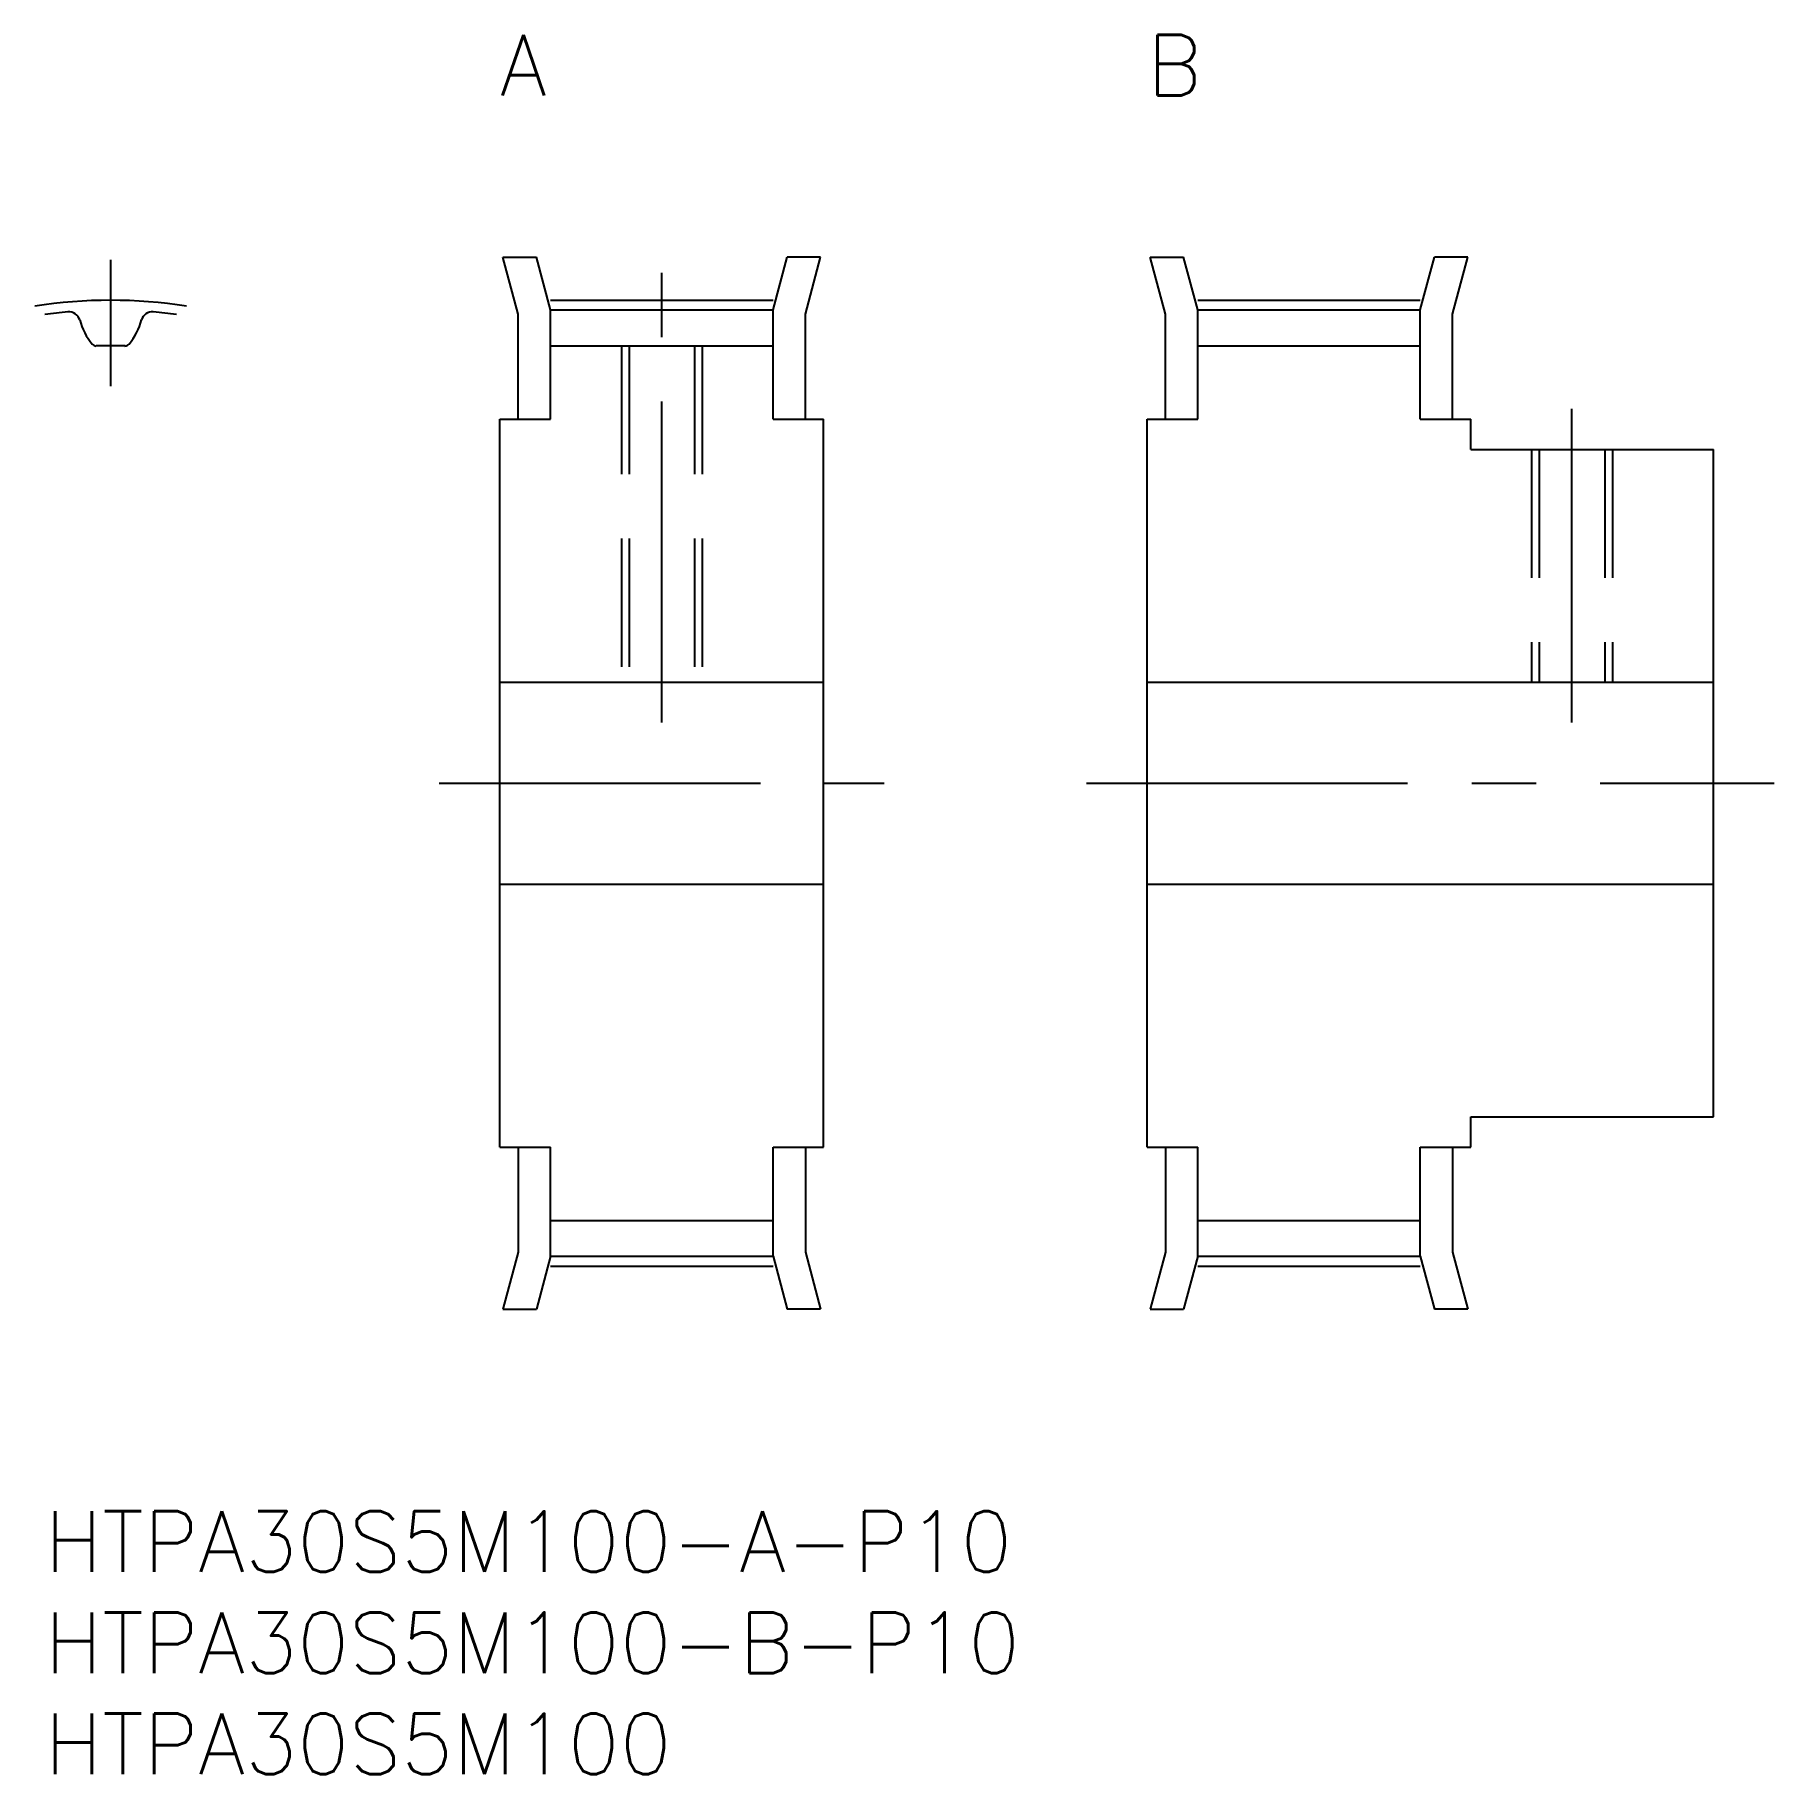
# Model space of a CAD drawing. Extents: x -0.5 to 85.5, y -13 to 73.
import ezdxf

# ---------------------------------------------------------------- set-up
doc = ezdxf.new("R2010")
doc.units = 0
doc.header["$LTSCALE"] = 0.5
doc.linetypes.add('CENTER', pattern=[50.8, 31.75, -6.35, 6.35, -6.35])
doc.linetypes.add('DASHED', pattern=[19.05, 12.7, -6.35])
for name, color, linetype in [('MSM_CENTER', 1, 'CENTER'), ('MSM_CONTINUOUS', 7, 'CONTINUOUS'), ('MSM_DASHED', 4, 'DASHED'), ('MSM_PART_NUMBER', 7, 'CONTINUOUS')]:
    doc.layers.add(name, color=color, linetype=linetype)
doc.styles.get("Standard").update_dxf_attribs({"font": 'txt.shx', "height": 3, "bigfont": 'bigfont.shx'})

# ---------------------------------------------------------------- blocks, each defined once
blk = doc.blocks.new('*U4')
at = {"layer": 'MSM_PART_NUMBER'}
blk.add_text('HTPA30S5M100-A-P10', height=3, dxfattribs=at).set_placement((0, -3))
blk = doc.blocks.new('*U5')
at = {"layer": 'MSM_PART_NUMBER'}
blk.add_text('HTPA30S5M100-B-P10', height=3, dxfattribs=at).set_placement((0, -8))
blk = doc.blocks.new('*U6')
at = {"layer": 'MSM_PART_NUMBER'}
blk.add_text('HTPA30S5M100', height=3, dxfattribs=at).set_placement((0, -13))
blk = doc.blocks.new('*U7')
at = {"layer": 'MSM_PART_NUMBER'}
blk.add_text('A', height=3, dxfattribs=at).set_placement((22.5, 70))
blk = doc.blocks.new('*U8')
at = {"layer": 'MSM_PART_NUMBER'}
blk.add_text('B', height=3, dxfattribs=at).set_placement((54.5, 70))

msp = doc.modelspace()

# ---------------------------------------------------------------- linework, layer by layer
at = {"layer": 'MSM_CENTER'}
for p, q in [((3.25, 61.875), (3.25, 55.625)), ((30.5, 39), (30.5, 61.875)), ((25, 59.875), (36, 59.875)), ((57, 59.875), (68, 59.875)), ((75.5, 39), (75.5, 54.5)), ((19.5, 36), (41.5, 36)), ((51.5, 36), (85.5, 36)), ((25, 12.125), (36, 12.125)), ((57, 12.125), (68, 12.125))]:
    msp.add_line(p, q, dxfattribs=at)
msp.add_arc((3.25, 36), 23.875, 80.96324, 99.03676, dxfattribs=at)
at = {"layer": 'MSM_CONTINUOUS'}
for p, q in [((22.646, 62), (24.302, 62)), ((23.4, 59.184), (22.646, 62)), ((25, 59.395), (24.302, 62)), ((36, 59.395), (36.698, 62)), ((38.354, 62), (36.698, 62)), ((37.6, 59.184), (38.354, 62)), ((55.4, 59.184), (54.646, 62)), ((54.646, 62), (56.302, 62)), ((57, 59.395), (56.302, 62)), ((68, 59.395), (68.698, 62)), ((70.354, 62), (68.698, 62)), ((69.6, 59.184), (70.354, 62)), ((25, 54), (25, 59.395)), ((25, 59.395), (36, 59.395)), ((36, 54), (36, 59.395)), ((57, 54), (57, 59.395)), ((57, 59.395), (68, 59.395)), ((68, 54), (68, 59.395)), ((23.4, 54), (23.4, 59.184)), ((37.6, 54), (37.6, 59.184)), ((55.4, 54), (55.4, 59.184)), ((69.6, 54), (69.6, 59.184)), ((25, 57.625), (36, 57.625)), ((57, 57.625), (68, 57.625)), ((22.5, 18), (22.5, 54)), ((22.5, 54), (25, 54)), ((36, 54), (38.5, 54)), ((38.5, 18), (38.5, 54)), ((54.5, 54), (57, 54)), ((54.5, 18), (54.5, 54)), ((68, 54), (70.5, 54)), ((70.5, 52.5), (70.5, 54)), ((70.5, 52.5), (82.5, 52.5)), ((82.5, 19.5), (82.5, 52.5)), ((22.5, 41), (38.5, 41)), ((54.5, 41), (82.5, 41)), ((22.5, 31), (38.5, 31)), ((54.5, 31), (82.5, 31)), ((70.5, 19.5), (82.5, 19.5)), ((70.5, 18), (70.5, 19.5)), ((22.5, 18), (25, 18)), ((23.4, 18), (23.4, 12.816)), ((25, 12.605), (25, 18)), ((36, 12.605), (36, 18)), ((36, 18), (38.5, 18)), ((37.6, 18), (37.6, 12.816)), ((54.5, 18), (57, 18)), ((55.4, 18), (55.4, 12.816)), ((57, 12.605), (57, 18)), ((68, 18), (70.5, 18)), ((68, 12.605), (68, 18)), ((69.6, 18), (69.6, 12.816)), ((25, 14.375), (36, 14.375)), ((57, 14.375), (68, 14.375)), ((23.4, 12.816), (22.646, 10)), ((25, 12.605), (24.302, 10)), ((25, 12.605), (36, 12.605)), ((36, 12.605), (36.698, 10)), ((37.6, 12.816), (38.354, 10)), ((55.4, 12.816), (54.646, 10)), ((57, 12.605), (56.302, 10)), ((57, 12.605), (68, 12.605)), ((68, 12.605), (68.698, 10)), ((69.6, 12.816), (70.354, 10)), ((22.646, 10), (24.302, 10)), ((38.354, 10), (36.698, 10)), ((54.646, 10), (56.302, 10)), ((70.354, 10), (68.698, 10))]:
    msp.add_line(p, q, dxfattribs=at)
for centre, radius, start, end in [((3.25, 36), 23.395, 95.17445, 97.98527), ((1.19, 58.752), 0.55, 15.52974, 95.17445), ((4.875, 59.776), 3.275, 195.52974, 219.22232), ((1.625, 59.776), 3.275, 320.77768, 344.47026), ((5.31, 58.752), 0.55, 84.82555, 164.47026), ((3.25, 36), 23.395, 82.01473, 84.82555), ((2.532, 57.863), 0.25, 219.22232, 271.88216), ((3.25, 36), 21.625, 88.11784, 91.88216), ((3.968, 57.863), 0.25, 268.11784, 320.77768)]:
    msp.add_arc(centre, radius, start, end, dxfattribs=at)
at = {"layer": 'MSM_DASHED'}
for p, q in [((28.5, 57.625), (28.5, 41)), ((28.879, 57.625), (28.879, 41)), ((32.121, 57.625), (32.121, 41)), ((32.5, 57.625), (32.5, 41)), ((73.5, 52.5), (73.5, 41)), ((73.879, 52.5), (73.879, 41)), ((77.121, 52.5), (77.121, 41)), ((77.5, 52.5), (77.5, 41))]:
    msp.add_line(p, q, dxfattribs=at)

# ---------------------------------------------------------------- block references
at = {"layer": 'MSM_CONTINUOUS'}
for name in ['*U7', '*U8', '*U4', '*U5', '*U6']:
    msp.add_blockref(name, (0, 0), dxfattribs=at)

doc.saveas('drawing.dxf')
